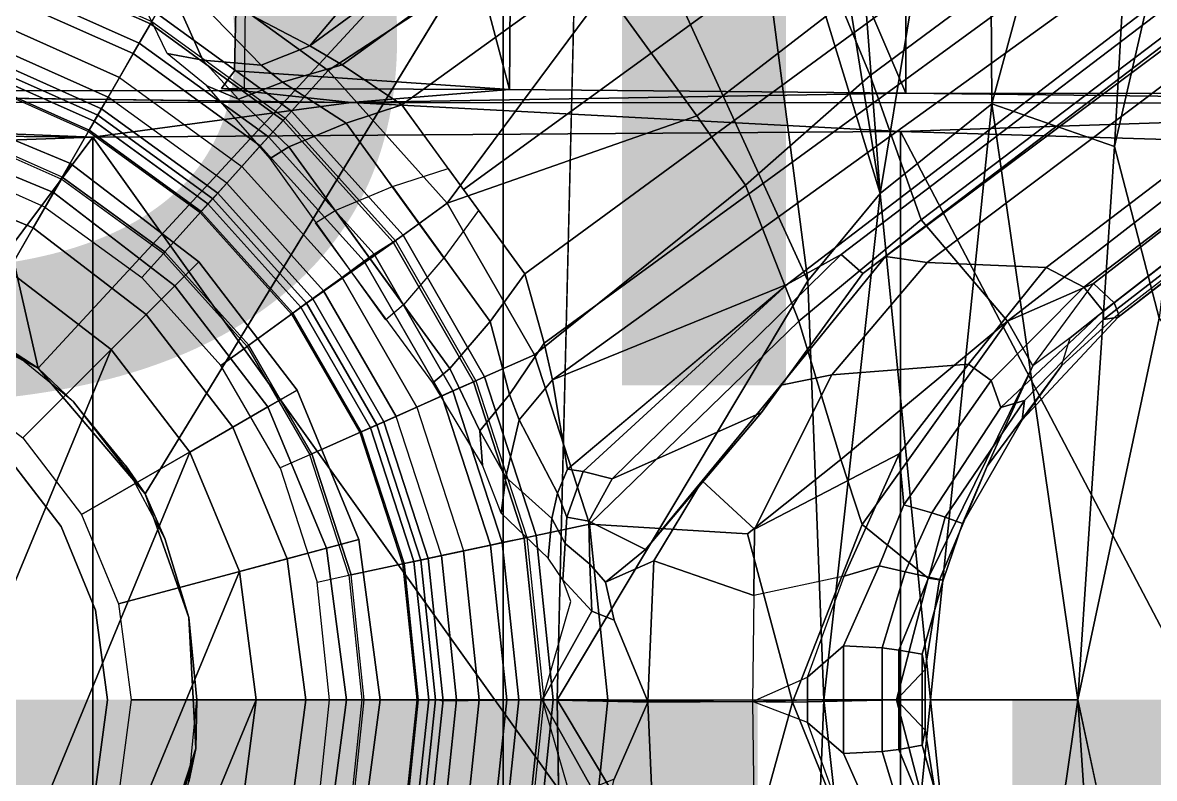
# Model space of a CAD drawing. Header units: inches. Extents: x -15.6 to 12, y -13.7 to 13.7.
# Drawn here: x 0.416 to 2.215, y -0.125 to 1.076 of the extents above; entities that cross this region are included whole.
import ezdxf

# ---------------------------------------------------------------- set-up
doc = ezdxf.new("R2010")
doc.units = ezdxf.units.IN
doc.header["$MEASUREMENT"] = 0
for name, color, linetype in [('SEAT-BASE', 5, 'Continuous'), ('SEAT-CHASSIS', 5, 'Continuous'), ('SEAT-FABRIC', 5, 'Continuous'), ('SEAT-FINISH', 7, 'Continuous'), ('SEAT-FRAME', 5, 'Continuous'), ('SEAT-OTHER', 7, 'Continuous'), ('SEAT-SHAFT', 5, 'Continuous')]:
    doc.layers.add(name, color=color, linetype=linetype)
doc.styles.get("Standard").update_dxf_attribs({"font": 'arial.ttf'})

msp = doc.modelspace()

# ---------------------------------------------------------------- linework, layer by layer
at = {"layer": 'SEAT-BASE'}
for points in [[(1.7169, 1.1045, 6.6862), (1.7632, 0.9924, 6.6746), (10.9221, 7.7762, 4.1776), (10.8603, 7.8897, 4.1833)], [(1.7632, 0.9924, 6.6746), (1.8442, 0.7627, 6.6264), (11.0112, 7.713, 4.1389), (10.9221, 7.7762, 4.1776)], [(1.9818, 0.6018, 6.5161), (10.6876, 7.3537, 4.2077), (11.0112, 7.713, 4.1389), (1.8442, 0.7627, 6.6264)], [(0.8726, 1.0395, 4.3018), (9.7813, 7.5593, 3.2423), (9.7976, 7.4295, 3.1616), (0.9238, 1.0093, 4.1832)], [(0.8726, 1.0395, 4.3018), (1.1323, 1.3477, 5.6622), (8.0726, 6.1332, 3.9879), (9.7813, 7.5593, 3.2423)], [(1.019, 0.9459, 4.119), (0.9238, 1.0093, 4.1832), (9.7976, 7.4295, 3.1616), (9.861, 7.3166, 3.1096)], [(1.9818, 0.6018, 6.5161), (2.1183, 0.6616, 6.4477), (9.3076, 6.2305, 4.5256), (10.6876, 7.3537, 4.2077)], [(1.019, 0.9459, 4.119), (9.861, 7.3166, 3.1096), (9.9373, 7.2199, 3.0957), (1.1167, 0.8113, 4.119)], [(1.1167, 0.8113, 4.119), (9.9373, 7.2199, 3.0957), (10.0057, 7.1175, 3.1096), (1.2144, 0.6768, 4.119)], [(1.2453, 0.5667, 4.1832), (1.2144, 0.6768, 4.119), (10.0057, 7.1175, 3.1096), (10.0935, 7.0222, 3.1616)], [(1.2453, 0.5667, 4.1832), (10.0935, 7.0222, 3.1616), (10.212, 6.9666, 3.2423), (1.2583, 0.5087, 4.3018)], [(1.6317, 0.6604, 5.6622), (1.2583, 0.5087, 4.3018), (10.212, 6.9666, 3.2423), (8.3276, 5.7822, 3.9879)], [(2.1513, 0.6307, 6.3972), (8.7499, 5.7517, 4.6397), (9.3076, 6.2305, 4.5256), (2.1183, 0.6616, 6.4477)], [(1.6317, 0.6604, 5.6622), (8.3276, 5.7822, 3.9879), (8.366, 5.7674, 4.1787), (1.7173, 0.7076, 5.8711)], [(1.7517, 0.6778, 6.004), (1.7173, 0.7076, 5.8711), (8.366, 5.7674, 4.1787), (8.4075, 5.7367, 4.297)], [(8.6059, 5.6101, 4.6557), (2.1583, 0.6136, 6.3529), (2.1513, 0.6307, 6.3972), (8.7499, 5.7517, 4.6397)], [(1.7517, 0.6778, 6.004), (8.4075, 5.7367, 4.297), (8.4414, 5.6689, 4.4046), (1.7875, 0.7046, 6.1381)], [(8.0081, 5.1187, 4.7721), (8.6059, 5.6101, 4.6557), (2.1583, 0.6136, 6.3529), (2.1578, 0.608, 6.3093)], [(8.0081, 5.1187, 4.7721), (2.1578, 0.608, 6.3093), (3.0891, 1.3343, 6.0373), (8.0983, 5.1877, 4.6757)], [(2.0432, 0.6869, 6.1669), (1.8538, 0.6949, 6.156), (7.4769, 4.922, 4.7054), (7.9302, 5.1715, 4.6181)], [(1.7875, 0.7046, 6.1381), (7.3701, 4.8696, 4.6837), (7.4769, 4.922, 4.7054), (1.8538, 0.6949, 6.156)], [(2.0432, 0.6869, 6.1669), (4.9867, 2.9292, 5.3925), (4.2064, 2.256, 5.633), (2.103, 0.6556, 6.1859)], [(2.1339, 0.6175, 6.2369), (2.103, 0.6556, 6.1859), (4.2064, 2.256, 5.633), (4.2704, 2.2773, 5.6397)], [(2.1339, 0.6175, 6.2369), (4.2704, 2.2773, 5.6397), (3.8737, 1.9525, 5.78), (2.1345, 0.6043, 6.26)], [(2.1345, 0.6043, 6.26), (3.8737, 1.9525, 5.78), (3.0891, 1.3343, 6.0373), (2.1578, 0.608, 6.3093)], [(0.6725, 1.1665, 6.8397), (0.9016, 1.0001, 6.8397), (1.2616, 1.2357, 6.7366), (1.0825, 1.3834, 6.7006)], [(1.1323, 1.3477, 5.6622), (0.8726, 1.0395, 4.3018), (0.7448, 1.1064, 5.494), (0.9386, 1.2271, 5.5781)], [(1.3426, 1.1283, 6.7516), (1.4879, 0.9283, 6.7516), (1.7169, 1.1045, 6.6862), (1.581, 1.2915, 6.6862)], [(1.2616, 1.2357, 6.7366), (0.9016, 1.0001, 6.8397), (1.0911, 0.7896, 6.8397), (1.3426, 1.1283, 6.7516)], [(0.3893, 1.1981, 6.9828), (0.3833, 1.1795, 7.0624), (0.6193, 1.0744, 7.0624), (0.6291, 1.0913, 6.9828)], [(0.5415, 0.9395, 1.5256), (0.3351, 1.0314, 1.5256), (0.3846, 1.1837, 6.1133), (0.6216, 1.0783, 6.1133)], [(0.3723, 1.1459, 8.0765), (0.6016, 1.0437, 8.0765), (0.6193, 1.0744, 7.0624), (0.3833, 1.1795, 7.0624)], [(0.6725, 1.1665, 6.8397), (0.6291, 1.0913, 6.9828), (0.8435, 0.9355, 6.9828), (0.9016, 1.0001, 6.8397)], [(0.3664, 1.1276, 8.1196), (0.592, 1.0271, 8.1196), (0.6016, 1.0437, 8.0765), (0.3723, 1.1459, 8.0765)], [(0.3529, 1.086, 8.1372), (0.5702, 0.9892, 8.1372), (0.592, 1.0271, 8.1196), (0.3664, 1.1276, 8.1196)], [(0.6457, 1.0275, 4.2123), (0.6008, 1.1208, 5.6198), (0.6624, 1.1068, 5.4814), (0.7024, 1.0167, 4.2595)], [(1.0911, 0.7896, 6.8397), (1.4879, 0.9283, 6.7516), (1.3426, 1.1283, 6.7516), (1.0911, 0.7896, 6.8397)], [(0.6624, 1.1068, 5.4814), (0.7035, 1.1029, 5.4975), (0.7955, 1.0088, 4.2842), (0.7024, 1.0167, 4.2595)], [(0.7448, 1.1064, 5.494), (0.8726, 1.0395, 4.3018), (0.7955, 1.0088, 4.2842), (0.7035, 1.1029, 5.4975)], [(1.5651, 0.818, 6.7366), (1.7632, 0.9924, 6.6746), (1.7169, 1.1045, 6.6862), (1.4879, 0.9283, 6.7516)], [(0.3529, 1.086, 8.1372), (0.3417, 1.0517, 8.1372), (0.5521, 0.958, 8.1372), (0.5702, 0.9892, 8.1372)], [(0.6291, 1.0913, 6.9828), (0.6193, 1.0744, 7.0624), (0.8304, 0.921, 7.0624), (0.8435, 0.9355, 6.9828)], [(0.8334, 0.9243, 6.1133), (0.7262, 0.8053, 1.5256), (0.5415, 0.9395, 1.5256), (0.6216, 1.0783, 6.1133)], [(0.6193, 1.0744, 7.0624), (0.6016, 1.0437, 8.0765), (0.8067, 0.8947, 8.0765), (0.8304, 0.921, 7.0624)], [(0.3417, 1.0517, 8.1372), (0.3257, 1.0104, 8.1188), (0.5299, 0.9195, 8.1188), (0.5521, 0.958, 8.1372)], [(0.592, 1.0271, 8.1196), (0.7939, 0.8805, 8.1196), (0.8067, 0.8947, 8.0765), (0.6016, 1.0437, 8.0765)], [(0.5415, 0.9395, 1.5256), (0.5355, 0.9291, 1.4987), (0.3314, 1.02, 1.4987), (0.3351, 1.0314, 1.5256)], [(0.5702, 0.9892, 8.1372), (0.7646, 0.8479, 8.1372), (0.7939, 0.8805, 8.1196), (0.592, 1.0271, 8.1196)], [(0.7595, 0.9547, 4.0753), (0.7089, 0.9758, 4.0743), (0.6457, 1.0275, 4.2123), (0.7024, 1.0167, 4.2595)], [(0.9238, 1.0093, 4.1832), (0.8293, 0.9819, 4.1852), (0.7955, 1.0088, 4.2842), (0.8726, 1.0395, 4.3018)], [(0.3257, 1.0104, 8.1188), (0.32, 0.9928, 8.0743), (0.5206, 0.9035, 8.0743), (0.5299, 0.9195, 8.1188)], [(0.5355, 0.9291, 1.4987), (0.5218, 0.9054, 1.4876), (0.323, 0.994, 1.4876), (0.3314, 1.02, 1.4987)], [(0.7024, 1.0167, 4.2595), (0.7955, 1.0088, 4.2842), (0.8293, 0.9819, 4.1852), (0.7595, 0.9547, 4.0753)], [(0.9303, 0.9167, 4.1108), (0.8293, 0.9819, 4.1852), (0.9238, 1.0093, 4.1832), (1.019, 0.9459, 4.119)], [(0.2963, 0.912, 1.4876), (0.323, 0.994, 1.4876), (0.5218, 0.9054, 1.4876), (0.4787, 0.8308, 1.4876)], [(0.9016, 1.0001, 6.8397), (0.8435, 0.9355, 6.9828), (1.0208, 0.7386, 6.9828), (1.0911, 0.7896, 6.8397)], [(1.5651, 0.818, 6.7366), (1.6502, 0.602, 6.7006), (1.8442, 0.7627, 6.6264), (1.7632, 0.9924, 6.6746)], [(0.5521, 0.958, 8.1372), (0.5702, 0.9892, 8.1372), (0.7646, 0.8479, 8.1372), (0.7405, 0.8212, 8.1372)], [(0.8094, 0.8603, 3.9611), (0.7089, 0.9758, 4.0743), (0.7595, 0.9547, 4.0753), (0.8392, 0.879, 4.0207)], [(0.8293, 0.9819, 4.1852), (0.9303, 0.9167, 4.1108), (0.8392, 0.879, 4.0207), (0.7595, 0.9547, 4.0753)], [(0.5521, 0.958, 8.1372), (0.5299, 0.9195, 8.1188), (0.7107, 0.7881, 8.1188), (0.7405, 0.8212, 8.1372)], [(0.7262, 0.8053, 1.5256), (0.7182, 0.7964, 1.4987), (0.5355, 0.9291, 1.4987), (0.5415, 0.9395, 1.5256)], [(0.8435, 0.9355, 6.9828), (0.8304, 0.921, 7.0624), (1.005, 0.7271, 7.0624), (1.0208, 0.7386, 6.9828)], [(0.9303, 0.9167, 4.1108), (1.019, 0.9459, 4.119), (1.141, 0.7779, 4.119), (1.0858, 0.7026, 4.1108)], [(0.5299, 0.9195, 8.1188), (0.5206, 0.9035, 8.0743), (0.6984, 0.7744, 8.0743), (0.7107, 0.7881, 8.1188)], [(0.7182, 0.7964, 1.4987), (0.6999, 0.776, 1.4876), (0.5218, 0.9054, 1.4876), (0.5355, 0.9291, 1.4987)], [(0.8773, 0.6374, 1.5256), (0.7262, 0.8053, 1.5256), (0.8334, 0.9243, 6.1133), (1.0086, 0.7297, 6.1133)], [(0.8067, 0.8947, 8.0765), (0.9747, 0.7082, 8.0765), (1.005, 0.7271, 7.0624), (0.8304, 0.921, 7.0624)], [(1.4879, 0.9283, 6.7516), (1.0911, 0.7896, 6.8397), (1.2297, 0.5484, 6.8397), (1.5651, 0.818, 6.7366)], [(0.2793, 0.8596, 1.6884), (0.2953, 0.9087, 1.6884), (0.477, 0.8278, 1.6884), (0.4512, 0.7831, 1.6884)], [(0.477, 0.8278, 1.6884), (0.4787, 0.8308, 1.4876), (0.2963, 0.912, 1.4876), (0.2953, 0.9087, 1.6884)], [(0.5218, 0.9054, 1.4876), (0.6999, 0.776, 1.4876), (0.6422, 0.712, 1.4876), (0.4787, 0.8308, 1.4876)], [(1.0218, 0.6276, 4.0207), (0.8392, 0.879, 4.0207), (0.9303, 0.9167, 4.1108), (1.0858, 0.7026, 4.1108)], [(0.7939, 0.8805, 8.1196), (0.9592, 0.6969, 8.1196), (0.9747, 0.7082, 8.0765), (0.8067, 0.8947, 8.0765)], [(0.7646, 0.8479, 8.1372), (0.9238, 0.6712, 8.1372), (0.9592, 0.6969, 8.1196), (0.7939, 0.8805, 8.1196)], [(0.8094, 0.8603, 3.9611), (0.8392, 0.879, 4.0207), (1.0218, 0.6276, 4.0207), (0.9934, 0.604, 3.9611)], [(0.7646, 0.8479, 8.1372), (0.7405, 0.8212, 8.1372), (0.8946, 0.65, 8.1372), (0.9238, 0.6712, 8.1372)], [(0.477, 0.8278, 1.6884), (0.4512, 0.7831, 1.6884), (0.6054, 0.6711, 1.6884), (0.6399, 0.7094, 1.6884)], [(0.6422, 0.712, 1.4876), (0.6399, 0.7094, 1.6884), (0.477, 0.8278, 1.6884), (0.4787, 0.8308, 1.4876)], [(1.0038, 0.8156, 4.1108), (1.0924, 0.8447, 4.119), (1.2144, 0.6768, 4.119), (1.1593, 0.6015, 4.1108)], [(0.7405, 0.8212, 8.1372), (0.7107, 0.7881, 8.1188), (0.8586, 0.6238, 8.1188), (0.8946, 0.65, 8.1372)], [(1.0038, 0.8156, 4.1108), (1.1593, 0.6015, 4.1108), (1.0953, 0.5265, 4.0207), (0.9127, 0.7779, 4.0207)], [(1.6502, 0.602, 6.7006), (1.5651, 0.818, 6.7366), (1.2297, 0.5484, 6.8397), (1.3172, 0.2791, 6.8397)], [(0.8676, 0.6304, 1.4987), (0.8455, 0.6143, 1.4876), (0.6999, 0.776, 1.4876), (0.7182, 0.7964, 1.4987)], [(0.8773, 0.6374, 1.5256), (0.8676, 0.6304, 1.4987), (0.7182, 0.7964, 1.4987), (0.7262, 0.8053, 1.5256)], [(0.6422, 0.712, 1.4876), (0.6999, 0.776, 1.4876), (0.8455, 0.6143, 1.4876), (0.7758, 0.5637, 1.4876)], [(0.7107, 0.7881, 8.1188), (0.6984, 0.7744, 8.0743), (0.8437, 0.613, 8.0743), (0.8586, 0.6238, 8.1188)], [(0.8814, 0.7581, 3.9611), (0.9127, 0.7779, 4.0207), (1.0953, 0.5265, 4.0207), (1.0683, 0.5039, 3.9611)], [(1.0911, 0.7896, 6.8397), (1.0208, 0.7386, 6.9828), (1.1504, 0.5131, 6.9828), (1.2297, 0.5484, 6.8397)], [(1.7165, 0.382, 6.6391), (1.9818, 0.6018, 6.5161), (1.8442, 0.7627, 6.6264), (1.6502, 0.602, 6.7006)], [(1.0208, 0.7386, 6.9828), (1.005, 0.7271, 7.0624), (1.1326, 0.5052, 7.0624), (1.1504, 0.5131, 6.9828)], [(1.0086, 0.7297, 6.1133), (1.1366, 0.507, 6.1133), (0.9903, 0.4418, 1.5256), (0.8773, 0.6374, 1.5256)], [(1.1326, 0.5052, 7.0624), (1.005, 0.7271, 7.0624), (0.9747, 0.7082, 8.0765), (1.1002, 0.4908, 8.0765)], [(0.6054, 0.6711, 1.6884), (0.6399, 0.7094, 1.6884), (0.773, 0.5616, 1.6884), (0.7313, 0.5313, 1.6884)], [(0.773, 0.5616, 1.6884), (0.7758, 0.5637, 1.4876), (0.6422, 0.712, 1.4876), (0.6399, 0.7094, 1.6884)], [(0.9747, 0.7082, 8.0765), (0.9592, 0.6969, 8.1196), (1.0827, 0.483, 8.1196), (1.1002, 0.4908, 8.0765)], [(1.6317, 0.6604, 5.6622), (1.7173, 0.7076, 5.8711), (1.3532, 0.3513, 6.0105), (1.3071, 0.3626, 5.7919)], [(1.3532, 0.3513, 6.0105), (1.7173, 0.7076, 5.8711), (1.7517, 0.6778, 6.004), (1.5904, 0.4564, 6.06)], [(1.6213, 0.4998, 6.1793), (1.5904, 0.4564, 6.06), (1.7517, 0.6778, 6.004), (1.7875, 0.7046, 6.1381)], [(1.6213, 0.4998, 6.1793), (1.7875, 0.7046, 6.1381), (1.8538, 0.6949, 6.156), (1.7024, 0.5165, 6.2079)], [(0.9592, 0.6969, 8.1196), (0.9238, 0.6712, 8.1372), (1.0427, 0.4652, 8.1372), (1.0827, 0.483, 8.1196)], [(1.7024, 0.5165, 6.2079), (1.8538, 0.6949, 6.156), (2.0432, 0.6869, 6.1669), (1.9199, 0.5337, 6.2066)], [(2.0432, 0.6869, 6.1669), (2.103, 0.6556, 6.1859), (1.9559, 0.5077, 6.2224), (1.9199, 0.5337, 6.2066)], [(0.9238, 0.6712, 8.1372), (0.8946, 0.65, 8.1372), (1.0098, 0.4505, 8.1372), (1.0427, 0.4652, 8.1372)], [(1.2144, 0.6768, 4.119), (1.2453, 0.5667, 4.1832), (1.1901, 0.4853, 4.1852), (1.1593, 0.6015, 4.1108)], [(0.8586, 0.6238, 8.1188), (0.9691, 0.4324, 8.1188), (1.0098, 0.4505, 8.1372), (0.8946, 0.65, 8.1372)], [(1.457, 0.5134, 5.5781), (1.2824, 0.3665, 5.494), (1.2583, 0.5087, 4.3018), (1.6317, 0.6604, 5.6622)], [(1.6317, 0.6604, 5.6622), (1.3071, 0.3626, 5.7919), (1.2824, 0.3665, 5.494)], [(2.103, 0.6556, 6.1859), (2.1339, 0.6175, 6.2369), (1.9711, 0.4644, 6.2577), (1.9559, 0.5077, 6.2224)], [(1.9818, 0.6018, 6.5161), (2.0217, 0.5306, 6.4607), (2.0217, 0.5306, 6.4607), (2.1183, 0.6616, 6.4477)], [(2.1513, 0.6307, 6.3972), (2.0814, 0.5752, 6.4283), (2.0217, 0.5306, 6.4607), (2.1183, 0.6616, 6.4477)], [(0.9793, 0.4369, 1.4987), (0.9543, 0.4258, 1.4876), (0.8455, 0.6143, 1.4876), (0.8676, 0.6304, 1.4987)], [(0.9903, 0.4418, 1.5256), (0.9793, 0.4369, 1.4987), (0.8676, 0.6304, 1.4987), (0.8773, 0.6374, 1.5256)], [(2.1513, 0.6307, 6.3972), (2.1583, 0.6136, 6.3529), (2.0675, 0.5306, 6.3943), (2.0814, 0.5752, 6.4283)], [(0.7758, 0.5637, 1.4876), (0.8455, 0.6143, 1.4876), (0.9543, 0.4258, 1.4876), (0.8756, 0.3908, 1.4876)], [(0.8437, 0.613, 8.0743), (0.9523, 0.4249, 8.0743), (0.9691, 0.4324, 8.1188), (0.8586, 0.6238, 8.1188)], [(1.9711, 0.4644, 6.2577), (2.1339, 0.6175, 6.2369), (2.1345, 0.6043, 6.26), (2.0086, 0.4756, 6.2874)], [(2.0052, 0.4449, 6.3341), (2.1578, 0.608, 6.3093), (2.1583, 0.6136, 6.3529), (2.0675, 0.5306, 6.3943)], [(1.1427, 0.4273, 4.0753), (1.0953, 0.5265, 4.0207), (1.1593, 0.6015, 4.1108), (1.1901, 0.4853, 4.1852)], [(1.6502, 0.602, 6.7006), (1.3172, 0.2791, 6.8397), (1.5686, 0.2637, 6.7098), (1.7165, 0.382, 6.6391)], [(1.7165, 0.382, 6.6391), (1.7507, 0.2788, 6.5979), (1.9818, 0.6018, 6.5161)], [(1.8553, 0.1934, 6.4886), (2.0217, 0.5306, 6.4607), (1.9818, 0.6018, 6.5161), (1.7507, 0.2788, 6.5979)], [(2.1345, 0.6043, 6.26), (2.1578, 0.608, 6.3093), (2.0052, 0.4449, 6.3341), (2.0086, 0.4756, 6.2874)], [(0.7313, 0.5313, 1.6884), (0.773, 0.5616, 1.6884), (0.8724, 0.3894, 1.6884), (0.8253, 0.3684, 1.6884)], [(0.8724, 0.3894, 1.6884), (0.8756, 0.3908, 1.4876), (0.7758, 0.5637, 1.4876), (0.773, 0.5616, 1.6884)], [(1.2583, 0.5087, 4.3018), (1.2053, 0.4448, 4.2842), (1.1901, 0.4853, 4.1852), (1.2453, 0.5667, 4.1832)], [(1.9494, 0.3715, 6.4353), (2.0675, 0.5306, 6.3943), (2.0814, 0.5752, 6.4283), (2.0217, 0.5306, 6.4607)], [(1.2297, 0.5484, 6.8397), (1.1504, 0.5131, 6.9828), (1.2323, 0.2611, 6.9828), (1.3172, 0.2791, 6.8397)], [(1.0953, 0.5265, 4.0207), (1.1427, 0.4273, 4.0753), (1.1471, 0.3727, 4.0743), (1.0683, 0.5039, 3.9611)], [(1.5797, 0.271, 6.2723), (1.7024, 0.5165, 6.2079), (1.9199, 0.5337, 6.2066), (1.8095, 0.3909, 6.2319)], [(1.8095, 0.3909, 6.2319), (1.9199, 0.5337, 6.2066), (1.9559, 0.5077, 6.2224), (1.8169, 0.3097, 6.2518)], [(1.8553, 0.1934, 6.4886), (1.8737, 0.1906, 6.449), (1.9494, 0.3715, 6.4353), (2.0217, 0.5306, 6.4607)], [(2.0052, 0.4449, 6.3341), (2.0675, 0.5306, 6.3943), (1.9494, 0.3715, 6.4353), (1.9103, 0.2803, 6.3617)], [(1.2175, 0.2579, 6.1133), (1.0608, 0.2246, 1.5256), (0.9903, 0.4418, 1.5256), (1.1366, 0.507, 6.1133)], [(1.1326, 0.5052, 7.0624), (1.1002, 0.4908, 8.0765), (1.1786, 0.2497, 8.0765), (1.2132, 0.257, 7.0624)], [(1.1504, 0.5131, 6.9828), (1.1326, 0.5052, 7.0624), (1.2132, 0.257, 7.0624), (1.2323, 0.2611, 6.9828)], [(1.2664, 0.3282, 5.4975), (1.2053, 0.4448, 4.2842), (1.2583, 0.5087, 4.3018), (1.2824, 0.3665, 5.494)], [(1.6213, 0.4998, 6.1793), (1.7024, 0.5165, 6.2079), (1.5797, 0.271, 6.2723), (1.4963, 0.3478, 6.2525)], [(1.8169, 0.3097, 6.2518), (1.9559, 0.5077, 6.2224), (1.9711, 0.4644, 6.2577), (1.8614, 0.2972, 6.2789)], [(1.1002, 0.4908, 8.0765), (1.0827, 0.483, 8.1196), (1.1598, 0.2457, 8.1196), (1.1786, 0.2497, 8.0765)], [(1.5904, 0.4564, 6.06), (1.6213, 0.4998, 6.1793), (1.4963, 0.3478, 6.2525), (1.406, 0.239, 6.181)], [(1.0827, 0.483, 8.1196), (1.0427, 0.4652, 8.1372), (1.117, 0.2366, 8.1372), (1.1598, 0.2457, 8.1196)], [(1.1427, 0.4273, 4.0753), (1.1901, 0.4853, 4.1852), (1.2053, 0.4448, 4.2842), (1.184, 0.3538, 4.2595)], [(1.9711, 0.4644, 6.2577), (2.0086, 0.4756, 6.2874), (1.8825, 0.2901, 6.2976), (1.8614, 0.2972, 6.2789)], [(1.8825, 0.2901, 6.2976), (2.0086, 0.4756, 6.2874), (2.0052, 0.4449, 6.3341), (1.9103, 0.2803, 6.3617)], [(0.9691, 0.4324, 8.1188), (1.0382, 0.2198, 8.1188), (1.0818, 0.2291, 8.1372), (1.0098, 0.4505, 8.1372)], [(1.0098, 0.4505, 8.1372), (1.0427, 0.4652, 8.1372), (1.117, 0.2366, 8.1372), (1.0818, 0.2291, 8.1372)], [(1.3532, 0.3513, 6.0105), (1.5904, 0.4564, 6.06), (1.406, 0.239, 6.181), (1.3164, 0.2839, 6.0349)], [(0.9523, 0.4249, 8.0743), (1.0201, 0.216, 8.0743), (1.0382, 0.2198, 8.1188), (0.9691, 0.4324, 8.1188)], [(1.0491, 0.2221, 1.4987), (1.0224, 0.2164, 1.4876), (0.9543, 0.4258, 1.4876), (0.9793, 0.4369, 1.4987)], [(1.0608, 0.2246, 1.5256), (1.0491, 0.2221, 1.4987), (0.9793, 0.4369, 1.4987), (0.9903, 0.4418, 1.5256)], [(1.184, 0.3538, 4.2595), (1.2053, 0.4448, 4.2842), (1.2664, 0.3282, 5.4975), (1.2573, 0.2879, 5.4814)], [(0.9381, 0.1985, 1.4876), (0.8756, 0.3908, 1.4876), (0.9543, 0.4258, 1.4876), (1.0224, 0.2164, 1.4876)], [(1.184, 0.3538, 4.2595), (1.1768, 0.2966, 4.2123), (1.1471, 0.3727, 4.0743), (1.1427, 0.4273, 4.0753)], [(0.8724, 0.3894, 1.6884), (0.8253, 0.3684, 1.6884), (0.8842, 0.1871, 1.6884), (0.9347, 0.1978, 1.6884)], [(0.9381, 0.1985, 1.4876), (0.9347, 0.1978, 1.6884), (0.8724, 0.3894, 1.6884), (0.8756, 0.3908, 1.4876)], [(1.6399, -0.0039, 6.6517), (1.7507, 0.2788, 6.5979), (1.7165, 0.382, 6.6391), (1.5686, 0.2637, 6.7098)], [(1.5797, 0.271, 6.2723), (1.8095, 0.3909, 6.2319), (1.7222, 0.1967, 6.2534), (1.5783, 0.1658, 6.2849)], [(1.8095, 0.3909, 6.2319), (1.8169, 0.3097, 6.2518), (1.7779, 0.213, 6.2593), (1.7222, 0.1967, 6.2534)], [(1.3071, 0.3626, 5.7919), (1.281, 0.2902, 5.8523), (1.2664, 0.3282, 5.4975), (1.2824, 0.3665, 5.494)], [(1.281, 0.2902, 5.8523), (1.3071, 0.3626, 5.7919), (1.3532, 0.3513, 6.0105), (1.3164, 0.2839, 6.0349)], [(1.8796, 0.1901, 6.3883), (1.9103, 0.2803, 6.3617), (1.9494, 0.3715, 6.4353), (1.8737, 0.1906, 6.449)], [(1.184, 0.3538, 4.2595), (1.2573, 0.2879, 5.4814), (1.2516, 0.225, 5.6198), (1.1768, 0.2966, 4.2123)], [(1.3426, 0.1869, 6.1505), (1.406, 0.239, 6.181), (1.4963, 0.3478, 6.2525), (1.4196, 0.2208, 6.2762)], [(1.4196, 0.2208, 6.2762), (1.4963, 0.3478, 6.2525), (1.5797, 0.271, 6.2723), (1.5783, 0.1658, 6.2849)], [(1.2785, 0.2485, 5.8813), (1.2573, 0.2879, 5.4814), (1.2664, 0.3282, 5.4975), (1.281, 0.2902, 5.8523)], [(1.8169, 0.3097, 6.2518), (1.8614, 0.2972, 6.2789), (1.8188, 0.2032, 6.2814), (1.7779, 0.213, 6.2593)], [(1.2785, 0.2485, 5.8813), (1.2747, 0.1905, 5.9592), (1.2516, 0.225, 5.6198), (1.2573, 0.2879, 5.4814)], [(1.281, 0.2902, 5.8523), (1.3164, 0.2839, 6.0349), (1.3175, 0.2153, 6.0887), (1.2785, 0.2485, 5.8813)], [(1.8188, 0.2032, 6.2814), (1.8614, 0.2972, 6.2789), (1.8825, 0.2901, 6.2976), (1.8567, 0.1951, 6.3212)], [(1.8825, 0.2901, 6.2976), (1.9103, 0.2803, 6.3617), (1.8796, 0.1901, 6.3883), (1.8567, 0.1951, 6.3212)], [(1.3172, 0.2791, 6.8397), (1.2323, 0.2611, 6.9828), (1.2597, 0, 6.9828), (1.3466, 0, 6.8397)], [(1.3426, 0.1869, 6.1505), (1.3175, 0.2153, 6.0887), (1.3164, 0.2839, 6.0349), (1.406, 0.239, 6.181)], [(1.6399, -0.0039, 6.6517), (1.5686, 0.2637, 6.7098), (1.3172, 0.2791, 6.8397), (1.3466, 0, 6.8397)], [(1.6399, -0.0039, 6.6517), (1.8054, 0, 6.5226), (1.8553, 0.1934, 6.4886), (1.7507, 0.2788, 6.5979)], [(1.2175, 0.2579, 6.1133), (1.2446, 0, 6.1133), (1.0847, -0.0025, 1.5256), (1.0608, 0.2246, 1.5256)], [(1.2402, 0, 7.0624), (1.2132, 0.257, 7.0624), (1.1786, 0.2497, 8.0765), (1.2048, 0, 8.0765)], [(1.2323, 0.2611, 6.9828), (1.2132, 0.257, 7.0624), (1.2402, 0, 7.0624), (1.2597, 0, 6.9828)], [(1.117, 0.2366, 8.1372), (1.0818, 0.2291, 8.1372), (1.1058, 0, 8.1372), (1.1419, 0, 8.1372)], [(1.1598, 0.2457, 8.1196), (1.117, 0.2366, 8.1372), (1.1419, 0, 8.1372), (1.1856, 0, 8.1196)], [(1.1786, 0.2497, 8.0765), (1.1598, 0.2457, 8.1196), (1.1856, 0, 8.1196), (1.2048, 0, 8.0765)], [(1.2747, 0.1905, 5.9592), (1.2785, 0.2485, 5.8813), (1.3175, 0.2153, 6.0887), (1.3211, 0.1408, 6.1233)], [(0.9381, 0.1985, 1.4876), (1.0224, 0.2164, 1.4876), (1.0451, 0, 1.4876), (0.959, 0, 1.4876)], [(1.0201, 0.216, 8.0743), (1.0428, 0, 8.0743), (1.0616, 0, 8.1188), (1.0382, 0.2198, 8.1188)], [(1.0725, 0, 1.4987), (1.0451, 0, 1.4876), (1.0224, 0.2164, 1.4876), (1.0491, 0.2221, 1.4987)], [(1.0382, 0.2198, 8.1188), (1.0616, 0, 8.1188), (1.1058, 0, 8.1372), (1.0818, 0.2291, 8.1372)], [(1.0847, -0.0025, 1.5256), (1.0725, 0, 1.4987), (1.0491, 0.2221, 1.4987), (1.0608, 0.2246, 1.5256)], [(1.3566, 0.1263, 6.1935), (1.3426, 0.1869, 6.1505), (1.4196, 0.2208, 6.2762), (1.4101, -0.0027, 6.3003)], [(1.4196, 0.2208, 6.2762), (1.5783, 0.1658, 6.2849), (1.5761, -0.0027, 6.2908), (1.4101, -0.0027, 6.3003)], [(0.9555, 0, 1.6884), (0.959, 0, 1.4876), (0.9381, 0.1985, 1.4876), (0.9347, 0.1978, 1.6884)], [(1.3566, 0.1263, 6.1935), (1.3211, 0.1408, 6.1233), (1.3175, 0.2153, 6.0887), (1.3426, 0.1869, 6.1505)], [(1.6638, 0.0361, 6.2657), (1.7222, 0.1967, 6.2534), (1.7779, 0.213, 6.2593), (1.721, 0.0856, 6.2618)], [(1.721, 0.0856, 6.2618), (1.7779, 0.213, 6.2593), (1.8188, 0.2032, 6.2814), (1.7826, 0.0824, 6.284)], [(1.8188, 0.2032, 6.2814), (1.8567, 0.1951, 6.3212), (1.8088, 0.079, 6.3048), (1.7826, 0.0824, 6.284)], [(0.8842, 0.1871, 1.6884), (0.9347, 0.1978, 1.6884), (0.9555, 0, 1.6884), (0.9039, 0, 1.6884)], [(1.2878, 0.1561, 6.0185), (1.2747, 0.1905, 5.9592), (1.3211, 0.1408, 6.1233), (1.2427, 0, 6.06)], [(1.7222, 0.1967, 6.2534), (1.5783, 0.1658, 6.2849), (1.5761, -0.0027, 6.2908), (1.6638, 0.0361, 6.2657)], [(1.8509, 0.0483, 6.4297), (1.8737, 0.1906, 6.449), (1.8553, 0.1934, 6.4886), (1.8054, 0, 6.5226)], [(1.8088, 0.079, 6.3048), (1.8567, 0.1951, 6.3212), (1.8796, 0.1901, 6.3883), (1.8459, 0.0723, 6.3664)], [(1.8796, 0.1901, 6.3883), (1.8737, 0.1906, 6.449), (1.8509, 0.0483, 6.4297), (1.8459, 0.0723, 6.3664)], [(1.2427, 0, 6.06), (1.3211, 0.1408, 6.1233), (1.3566, 0.1263, 6.1935), (1.4101, -0.0027, 6.3003)], [(1.6638, 0, 6.2657), (1.6638, 0.0361, 6.2657), (1.721, 0.0856, 6.2618), (1.721, 0, 6.2618)], [(1.7826, 0, 6.284), (1.721, 0, 6.2618), (1.721, 0.0856, 6.2618), (1.7826, 0.0824, 6.284)], [(1.7826, 0, 6.284), (1.7826, 0.0824, 6.284), (1.8088, 0.079, 6.3048), (1.8088, 0, 6.3048)], [(1.8459, 0, 6.3664), (1.8088, 0, 6.3048), (1.8088, 0.079, 6.3048), (1.8459, 0.0723, 6.3664)], [(1.8459, 0, 6.3664), (1.8459, 0.0723, 6.3664), (1.8509, 0.0483, 6.4297), (1.8509, 0, 6.4297)], [(1.6638, 0, 6.2657), (1.5761, -0.0027, 6.2908), (1.6638, 0.0361, 6.2657)], [(1.8054, 0, 6.5226), (1.8509, 0, 6.4297), (1.8509, 0.0483, 6.4297), (1.8054, 0, 6.5226)], [(0.9039, 0, 1.6884), (0.9555, 0, 1.6884), (0.9347, -0.1978, 1.6884), (0.8842, -0.1871, 1.6884)], [(0.9347, -0.1978, 1.6884), (0.9381, -0.1985, 1.4876), (0.959, 0, 1.4876), (0.9555, 0, 1.6884)], [(0.959, 0, 1.4876), (1.0451, 0, 1.4876), (1.0224, -0.2164, 1.4876), (0.9381, -0.1985, 1.4876)], [(1.0616, 0, 8.1188), (1.0428, 0, 8.0743), (1.0201, -0.216, 8.0743), (1.0382, -0.2198, 8.1188)], [(1.0491, -0.2221, 1.4987), (1.0224, -0.2164, 1.4876), (1.0451, 0, 1.4876), (1.0725, 0, 1.4987)], [(1.1058, 0, 8.1372), (1.0616, 0, 8.1188), (1.0382, -0.2198, 8.1188), (1.0818, -0.2291, 8.1372)], [(1.0608, -0.2246, 1.5256), (1.0491, -0.2221, 1.4987), (1.0725, 0, 1.4987), (1.0845, 0, 1.5256)], [(1.0608, -0.2246, 1.5256), (1.0845, 0, 1.5256), (1.2446, 0, 6.1133), (1.2175, -0.2579, 6.1133)], [(1.1419, 0, 8.1372), (1.1058, 0, 8.1372), (1.0818, -0.2291, 8.1372), (1.117, -0.2366, 8.1372)], [(1.1419, 0, 8.1372), (1.117, -0.2366, 8.1372), (1.1598, -0.2457, 8.1196), (1.1856, 0, 8.1196)], [(1.1856, 0, 8.1196), (1.1598, -0.2457, 8.1196), (1.1786, -0.2497, 8.0765), (1.2048, 0, 8.0765)], [(1.2048, 0, 8.0765), (1.1786, -0.2497, 8.0765), (1.2132, -0.257, 7.0624), (1.2402, 0, 7.0624)], [(1.2597, 0, 6.9828), (1.2402, 0, 7.0624), (1.2132, -0.257, 7.0624), (1.2323, -0.2611, 6.9828)], [(1.2323, -0.2611, 6.9828), (1.3172, -0.2791, 6.8397), (1.3466, 0, 6.8397), (1.2597, 0, 6.9828)], [(1.4101, -0.0039, 6.3003), (1.3566, -0.1263, 6.1935), (1.3211, -0.1408, 6.1233), (1.2427, 0, 6.06)], [(1.2427, 0, 6.06), (1.3211, -0.1408, 6.1233), (1.2747, -0.1905, 5.9592), (1.2878, -0.1561, 6.0185)], [(1.3466, 0, 6.8397), (1.3172, -0.2791, 6.8397), (1.5686, -0.2637, 6.7098), (1.6399, -0.0039, 6.6517)], [(1.6638, -0.0361, 6.2657), (1.6638, -0.0361, 6.2657), (1.5761, -0.0027, 6.2908), (1.6638, 0, 6.2657)], [(1.7507, -0.2788, 6.5979), (1.8553, -0.1934, 6.4886), (1.8054, 0, 6.5226), (1.6399, -0.0039, 6.6517)], [(1.721, 0, 6.2618), (1.721, -0.0856, 6.2618), (1.6638, -0.0361, 6.2657), (1.6638, 0, 6.2657)], [(1.7826, -0.0824, 6.284), (1.721, -0.0856, 6.2618), (1.721, 0, 6.2618), (1.7826, 0, 6.284)], [(1.8088, 0, 6.3048), (1.8088, -0.079, 6.3048), (1.7826, -0.0824, 6.284), (1.7826, 0, 6.284)], [(1.8054, 0, 6.5226), (1.8553, -0.1934, 6.4886), (1.8737, -0.1906, 6.449), (1.8509, -0.0483, 6.4297)], [(1.8054, 0, 6.5226), (1.8509, -0.0483, 6.4297), (1.8509, 0, 6.4297), (1.8054, 0, 6.5226)], [(1.8088, 0, 6.3048), (1.8459, 0, 6.3664), (1.8459, -0.0723, 6.3664), (1.8088, -0.079, 6.3048)], [(1.8509, 0, 6.4297), (1.8509, -0.0483, 6.4297), (1.8459, -0.0723, 6.3664), (1.8459, 0, 6.3664)], [(1.4101, -0.0039, 6.3003), (1.4196, -0.2208, 6.2762), (1.3426, -0.1869, 6.1505), (1.3566, -0.1263, 6.1935)], [(1.4101, -0.0039, 6.3003), (1.5761, -0.0027, 6.2908), (1.5783, -0.1658, 6.2849), (1.4196, -0.2208, 6.2762)], [(1.5686, -0.2637, 6.7098), (1.7165, -0.382, 6.6391), (1.7507, -0.2788, 6.5979), (1.6399, -0.0039, 6.6517)], [(1.6638, -0.0361, 6.2657), (1.5761, -0.0027, 6.2908), (1.5783, -0.1658, 6.2849), (1.7222, -0.1967, 6.2534)], [(1.721, -0.0856, 6.2618), (1.7779, -0.213, 6.2593), (1.7222, -0.1967, 6.2534), (1.6638, -0.0361, 6.2657)], [(1.8459, -0.0723, 6.3664), (1.8509, -0.0483, 6.4297), (1.8737, -0.1906, 6.449), (1.8796, -0.1901, 6.3883)], [(1.7826, -0.0824, 6.284), (1.8188, -0.2032, 6.2814), (1.7779, -0.213, 6.2593), (1.721, -0.0856, 6.2618)], [(1.7826, -0.0824, 6.284), (1.8088, -0.079, 6.3048), (1.8567, -0.1951, 6.3212), (1.8188, -0.2032, 6.2814)], [(1.8459, -0.0723, 6.3664), (1.8796, -0.1901, 6.3883), (1.8567, -0.1951, 6.3212), (1.8088, -0.079, 6.3048)]]:
    msp.add_3dface(points, dxfattribs=at)
at = {"layer": 'SEAT-CHASSIS'}
for points in [[(1.9569, 0.9474, 11.2976), (1.9511, 1.8438, 11.2381), (2.2076, 1.8712, 11.2494)], [(2.2076, 1.8712, 11.2494), (2.1517, 0.8793, 11.3075), (1.9569, 0.9474, 11.2976)], [(2.1517, 0.8793, 11.3075), (2.2076, 1.8712, 11.2494), (2.3749, 1.8518, 11.2975)], [(1.9511, 1.8438, 11.2381), (1.7793, 0.8046, 11.3277), (1.7017, 1.8149, 11.287)], [(1.9569, 0.9474, 11.2976), (1.7793, 0.8046, 11.3277), (1.9511, 1.8438, 11.2381)], [(2.1517, 0.8793, 11.3075), (2.3749, 1.8518, 11.2975), (2.2227, 0.6063, 11.3287)], [(1.7017, 1.8149, 11.287), (1.7793, 0.8046, 11.3277), (1.6379, 1.691, 11.3147)], [(1.5483, 1.5587, 11.3567), (1.6379, 1.691, 11.3147), (1.7793, 0.8046, 11.3277)], [(1.5483, 1.5587, 11.3567), (1.6644, 0.6658, 11.3576), (1.3014, 1.4588, 11.3595)], [(1.5483, 1.5587, 11.3567), (1.7793, 0.8046, 11.3277), (1.6644, 0.6658, 11.3576)], [(1.3014, 1.4588, 11.3595), (0.4409, 0.527, 11.3622), (0.2755, 1.2502, 11.3594)], [(0.6108, 0.3272, 11.3622), (0.4409, 0.527, 11.3622), (1.3014, 1.4588, 11.3595)], [(1.3014, 1.4588, 11.3595), (1.6644, 0.6658, 11.3576), (1.2658, 0, 11.3622)], [(0.2755, 1.2502, 11.3594), (0.4409, 0.527, 11.3622), (0.2074, 0.6466, 11.3622)], [(1.9569, 0.9474, 11.2976), (1.8595, 0, 11.3279), (1.7793, 0.8046, 11.3277)], [(2.0936, 0, 11.3184), (1.8595, 0, 11.3279), (1.9569, 0.9474, 11.2976)], [(2.0936, 0, 11.3184), (1.9569, 0.9474, 11.2976), (2.1517, 0.8793, 11.3075)], [(2.1517, 0.8793, 11.3075), (2.2227, 0.6063, 11.3287), (2.0936, 0, 11.3184)], [(1.6895, -0.0005, 11.3578), (1.6644, 0.6658, 11.3576), (1.7793, 0.8046, 11.3277)], [(1.8595, 0, 11.3279), (1.6895, -0.0005, 11.3578), (1.7793, 0.8046, 11.3277)], [(1.6644, 0.6658, 11.3576), (1.6895, -0.0005, 11.3578), (1.2658, 0, 11.3622)], [(0.4409, 0.527, 11.3622), (0.2797, 0.6183, 12.6434), (0.2074, 0.6466, 11.3622)], [(0.4409, 0.527, 11.3622), (0.3955, 0.5565, 12.6434), (0.2797, 0.6183, 12.6434)], [(0.4409, 0.527, 11.3622), (0.4969, 0.4733, 12.6434), (0.3955, 0.5565, 12.6434)], [(0.6108, 0.3272, 11.3622), (0.4969, 0.4733, 12.6434), (0.4409, 0.527, 11.3622)], [(0.6108, 0.3272, 11.3622), (0.5801, 0.3718, 12.6434), (0.4969, 0.4733, 12.6434)], [(0.6108, 0.3272, 11.3622), (0.642, 0.2561, 12.6434), (0.5801, 0.3718, 12.6434)], [(0.642, 0.2561, 12.6434), (0.6108, 0.3272, 11.3622), (0.6801, 0.1306, 11.3622)], [(0.6801, 0.1306, 11.3622), (0.6913, -0.0776, 11.3622), (0.6929, 0, 12.6434)], [(0.6801, -0.1306, 12.6434), (0.6929, 0, 12.6434), (0.6913, -0.0776, 11.3622)], [(1.2658, 0, 11.3622), (1.6895, 0.0005, 11.3578), (1.6644, -0.6658, 11.3576)], [(1.2658, 0, 11.3622), (1.6644, -0.6658, 11.3576), (1.2879, -1.4555, 11.3597)], [(1.7793, -0.8046, 11.3277), (1.6644, -0.6658, 11.3576), (1.6895, 0.0005, 11.3578)], [(1.7793, -0.8046, 11.3277), (1.6895, 0.0005, 11.3578), (1.8595, 0, 11.3279)], [(1.7793, -0.8046, 11.3277), (1.8595, 0, 11.3279), (1.9569, -0.9474, 11.2976)], [(1.9569, -0.9474, 11.2976), (1.8595, 0, 11.3279), (2.0936, 0, 11.3184)], [(2.1517, -0.8793, 11.3075), (1.9569, -0.9474, 11.2976), (2.0936, 0, 11.3184)], [(2.0936, 0, 11.3184), (2.2227, -0.6063, 11.3287), (2.1517, -0.8793, 11.3075)], [(0.6913, -0.0776, 11.3622), (0.6108, -0.3272, 11.3622), (0.642, -0.2561, 12.6434)], [(0.642, -0.2561, 12.6434), (0.6801, -0.1306, 12.6434), (0.6913, -0.0776, 11.3622)]]:
    msp.add_3dface(points, dxfattribs=at)
for points, invisible_edges in [([(1.3014, 1.4588, 11.3595), (1.2658, 0, 11.3622), (0.6108, 0.3272, 11.3622)], 2), ([(2.3323, 0.4546, 11.3571), (2.0936, 0, 11.3184), (2.2227, 0.6063, 11.3287)], 1), ([(2.2227, -0.6063, 11.3287), (2.0936, 0, 11.3184), (2.3323, 0.4546, 11.3571)], 2), ([(0.6108, 0.3272, 11.3622), (1.2658, 0, 11.3622), (0.6801, 0.1306, 11.3622)], 3), ([(0.6801, 0.1306, 11.3622), (0.6801, 0.1306, 12.6434), (0.642, 0.2561, 12.6434)], 1), ([(0.6801, 0.1306, 11.3622), (0.6929, 0, 12.6434), (0.6801, 0.1306, 12.6434)], 12), ([(0.6913, -0.0776, 11.3622), (0.6801, 0.1306, 11.3622), (1.2658, 0, 11.3622)], 14), ([(0.6108, -0.3272, 11.3622), (1.2658, 0, 11.3622), (1.2879, -1.4555, 11.3597)], 1), ([(0.6913, -0.0776, 11.3622), (1.2658, 0, 11.3622), (0.6108, -0.3272, 11.3622)], 3)]:
    msp.add_3dface(points, dxfattribs=dict(at, invisible_edges=invisible_edges))
at = {"layer": 'SEAT-FABRIC'}
for points in [[(0.1836, -9.0499, 18.896), (1.18, -9.0498, 18.9603), (1.18, 9.0498, 18.9603), (0.1836, 9.0499, 18.896)], [(3.7764, -8.9868, 19.0193), (3.7764, 8.9868, 19.0193), (1.18, 9.0498, 18.9603), (1.18, -9.0498, 18.9603)]]:
    msp.add_3dface(points, dxfattribs=at)
at = {"layer": 'SEAT-FRAME'}
for points in [[(2.0601, 3.7447, 14.3905), (1.8181, 2.3643, 14.4658), (2.7255, 0.9633, 14.4735)], [(3.4765, 3.7273, 14.2977), (2.0601, 3.7447, 14.3905), (2.7255, 0.9633, 14.4735)], [(0.7528, 0.9997, 14.166), (0.7855, 2.4927, 14.141), (0.7683, 0.968, 14.113), (0.7321, 0.9716, 14.1736)], [(0.7528, 0.9997, 14.166), (1.1898, 0.9699, 14.3792), (0.7855, 2.4927, 14.141)], [(1.2008, 2.4107, 14.339), (0.7855, 2.4927, 14.141), (1.1898, 0.9699, 14.3792)], [(1.1898, 0.9699, 14.3792), (1.8199, 0.964, 14.5115), (1.2008, 2.4107, 14.339)], [(1.8181, 2.3643, 14.4658), (1.2008, 2.4107, 14.339), (1.8199, 0.964, 14.5115)], [(2.7255, 0.9633, 14.4735), (1.8181, 2.3643, 14.4658), (1.8199, 0.964, 14.5115)], [(0.7528, 0.9997, 14.166), (0.7321, 0.9716, 14.1736), (1.1898, 0.9699, 14.3792)], [(0.9382, 0.9493, 14.6541), (1.1898, 0.9699, 14.3792), (0.7321, 0.9716, 14.1736)], [(0.9382, 0.9493, 14.6541), (-0.5143, 0.9676, 14.1051), (-0.8833, 0.9502, 14.5665)], [(0.9382, 0.9493, 14.6541), (1.8199, 0.964, 14.5115), (1.1898, 0.9699, 14.3792)], [(3.1551, 0.9481, 14.5603), (1.8199, 0.964, 14.5115), (0.9382, 0.9493, 14.6541)], [(1.8199, 0.964, 14.5115), (3.1551, 0.9481, 14.5603), (2.7255, 0.9633, 14.4735)], [(-0.8833, 0.9502, 14.5665), (0.5275, 0.8941, 14.7125), (0.9382, 0.9493, 14.6541)], [(0.5275, 0.8941, 14.7125), (-0.8833, 0.9502, 14.5665), (-0.6745, 0.9061, 14.6448)], [(1.8116, 0.9032, 14.6991), (0.9382, 0.9493, 14.6541), (0.5275, 0.8941, 14.7125)], [(3.1551, 0.9481, 14.5603), (0.9382, 0.9493, 14.6541), (1.8116, 0.9032, 14.6991)], [(3.1551, 0.9481, 14.5603), (1.8116, 0.9032, 14.6991), (2.7461, 0.875, 14.6528)], [(0.5275, 0.8941, 14.7125), (-0.6745, 0.9061, 14.6448), (-0.7752, 0.8484, 14.6452)], [(0.5275, 0.8941, 14.7125), (1.8116, -0.9032, 14.6991), (1.8116, 0.9032, 14.6991)], [(2.7461, -0.875, 14.6528), (1.8116, 0.9032, 14.6991), (1.8116, -0.9032, 14.6991)], [(2.7461, -0.875, 14.6528), (2.7461, 0.875, 14.6528), (1.8116, 0.9032, 14.6991)], [(-0.7752, -0.8484, 14.6452), (0.5275, -0.8941, 14.7125), (0.5275, 0.8941, 14.7125)], [(-0.7752, 0.8484, 14.6452), (-0.7752, -0.8484, 14.6452), (0.5275, 0.8941, 14.7125)], [(1.8116, -0.9032, 14.6991), (0.5275, 0.8941, 14.7125), (0.5275, -0.8941, 14.7125)]]:
    msp.add_3dface(points, dxfattribs=at)
at = {"layer": 'SEAT-FRAME', "invisible_edges": 1}
for points in [[(0.7321, 0.9716, 14.1736), (-0.5143, 0.9676, 14.1051), (0.9382, 0.9493, 14.6541)], [(-0.5143, 0.9676, 14.1051), (0.7321, 0.9716, 14.1736), (0.7683, 0.968, 14.113)]]:
    msp.add_3dface(points, dxfattribs=at)
at = {"layer": 'SEAT-SHAFT'}
for points in [[(0.2242, 0.8366, 8.2741), (0.4331, 0.7501, 8.2741), (0.4921, 0.8524, 8.1559), (0.2547, 0.9507, 8.1559)], [(0.2547, 0.9507, 8.0772), (0.4921, 0.8524, 8.0772), (0.4654, 0.8061, 2.4425), (0.2409, 0.8991, 2.4425)], [(0.2547, 0.9507, 8.1559), (0.4921, 0.8524, 8.1559), (0.4921, 0.8524, 8.0772), (0.2547, 0.9507, 8.0772)], [(0.2409, 0.8991, 2.4425), (0.4654, 0.8061, 2.4425), (0.3937, 0.6819, 1.9514), (0.2038, 0.7606, 1.9514)], [(0.4331, 0.7501, 8.2741), (0.6125, 0.6125, 8.2741), (0.696, 0.696, 8.1559), (0.4921, 0.8524, 8.1559)], [(0.4921, 0.8524, 8.0772), (0.696, 0.696, 8.0772), (0.6582, 0.6582, 2.4425), (0.4654, 0.8061, 2.4425)], [(0.4921, 0.8524, 8.1559), (0.696, 0.696, 8.1559), (0.696, 0.696, 8.0772), (0.4921, 0.8524, 8.0772)], [(0.1524, 0.5687, 8.2741), (0.2944, 0.5099, 8.2741), (0.4331, 0.7501, 8.2741), (0.2242, 0.8366, 8.2741)], [(0.4654, 0.8061, 2.4425), (0.6582, 0.6582, 2.4425), (0.5568, 0.5568, 1.9514), (0.3937, 0.6819, 1.9514)], [(0.2944, 0.5099, 8.2741), (0.4163, 0.4163, 8.2741), (0.6125, 0.6125, 8.2741), (0.4331, 0.7501, 8.2741)], [(0.6125, 0.6125, 8.2741), (0.7501, 0.4331, 8.2741), (0.8524, 0.4921, 8.1559), (0.696, 0.696, 8.1559)], [(0.696, 0.696, 8.0772), (0.8524, 0.4921, 8.0772), (0.8061, 0.4654, 2.4425), (0.6582, 0.6582, 2.4425)], [(0.696, 0.696, 8.1559), (0.8524, 0.4921, 8.1559), (0.8524, 0.4921, 8.0772), (0.696, 0.696, 8.0772)], [(0.3937, 0.6819, 0.715), (0.5568, 0.5568, 0.715), (0, -0.7874, 0.715), (-0.2038, -0.7606, 0.715)], [(0.3937, 0.6819, 1.9514), (0.5568, 0.5568, 1.9514), (0.5568, 0.5568, 0.715), (0.3937, 0.6819, 0.715)], [(0.6582, 0.6582, 2.4425), (0.8061, 0.4654, 2.4425), (0.6819, 0.3937, 1.9514), (0.5568, 0.5568, 1.9514)], [(0.4163, 0.4163, 8.2741), (0.5099, 0.2944, 8.2741), (0.7501, 0.4331, 8.2741), (0.6125, 0.6125, 8.2741)], [(0.6819, 0.3937, 0.715), (0.2038, -0.7606, 0.715), (0, -0.7874, 0.715), (0.5568, 0.5568, 0.715)], [(0.5568, 0.5568, 1.9514), (0.6819, 0.3937, 1.9514), (0.6819, 0.3937, 0.715), (0.5568, 0.5568, 0.715)], [(0.7501, 0.4331, 8.2741), (0.8366, 0.2242, 8.2741), (0.9507, 0.2547, 8.1559), (0.8524, 0.4921, 8.1559)], [(0.8524, 0.4921, 8.0772), (0.9507, 0.2547, 8.0772), (0.8991, 0.2409, 2.4425), (0.8061, 0.4654, 2.4425)], [(0.8524, 0.4921, 8.1559), (0.9507, 0.2547, 8.1559), (0.9507, 0.2547, 8.0772), (0.8524, 0.4921, 8.0772)], [(0.8061, 0.4654, 2.4425), (0.8991, 0.2409, 2.4425), (0.7606, 0.2038, 1.9514), (0.6819, 0.3937, 1.9514)], [(0.5099, 0.2944, 8.2741), (0.5687, 0.1524, 8.2741), (0.8366, 0.2242, 8.2741), (0.7501, 0.4331, 8.2741)], [(0.6819, 0.3937, 0.715), (0.7606, 0.2038, 0.715), (0.3937, -0.6819, 0.715), (0.2038, -0.7606, 0.715)], [(0.3896, 0.3896, 13.0509), (0.4772, 0.2755, 13.0509), (0.4772, 0.2755, 7.9178), (0.3896, 0.3896, 7.9178)], [(0.6819, 0.3937, 1.9514), (0.7606, 0.2038, 1.9514), (0.7606, 0.2038, 0.715), (0.6819, 0.3937, 0.715)], [(0.4772, 0.2755, 13.0509), (0.5322, 0.1426, 13.0509), (0.5322, 0.1426, 7.9178), (0.4772, 0.2755, 7.9178)], [(0.8366, 0.2242, 8.2741), (0.8661, 0, 8.2741), (0.9843, 0, 8.1559), (0.9507, 0.2547, 8.1559)], [(0.9507, 0.2547, 8.0772), (0.9843, 0, 8.0772), (0.9308, 0, 2.4425), (0.8991, 0.2409, 2.4425)], [(0.9507, 0.2547, 8.1559), (0.9843, 0, 8.1559), (0.9843, 0, 8.0772), (0.9507, 0.2547, 8.0772)], [(0.8991, 0.2409, 2.4425), (0.9308, 0, 2.4425), (0.7874, 0, 1.9514), (0.7606, 0.2038, 1.9514)], [(0.5687, 0.1524, 8.2741), (0.5888, 0, 8.2741), (0.8661, 0, 8.2741), (0.8366, 0.2242, 8.2741)], [(0.7874, 0, 0.715), (0.5568, -0.5568, 0.715), (0.3937, -0.6819, 0.715), (0.7606, 0.2038, 0.715)], [(0.7606, 0.2038, 1.9514), (0.7874, 0, 1.9514), (0.7874, 0, 0.715), (0.7606, 0.2038, 0.715)], [(0.5322, 0.1426, 13.0509), (0.551, 0, 13.0509), (0.551, 0, 7.9178), (0.5322, 0.1426, 7.9178)], [(0.551, 0, 13.0509), (0.5322, -0.1426, 13.0509), (0.5322, -0.1426, 7.9178), (0.551, 0, 7.9178)], [(0.7874, 0, 0.715), (0.7606, -0.2038, 0.715), (0.6819, -0.3937, 0.715), (0.5568, -0.5568, 0.715)], [(0.5888, 0, 8.2741), (0.5687, -0.1524, 8.2741), (0.8366, -0.2242, 8.2741), (0.8661, 0, 8.2741)], [(0.7874, 0, 1.9514), (0.7606, -0.2038, 1.9514), (0.7606, -0.2038, 0.715), (0.7874, 0, 0.715)], [(0.9308, 0, 2.4425), (0.8991, -0.2409, 2.4425), (0.7606, -0.2038, 1.9514), (0.7874, 0, 1.9514)], [(0.8661, 0, 8.2741), (0.8366, -0.2242, 8.2741), (0.9507, -0.2547, 8.1559), (0.9843, 0, 8.1559)], [(0.9843, 0, 8.0772), (0.9507, -0.2547, 8.0772), (0.8991, -0.2409, 2.4425), (0.9308, 0, 2.4425)], [(0.9843, 0, 8.1559), (0.9507, -0.2547, 8.1559), (0.9507, -0.2547, 8.0772), (0.9843, 0, 8.0772)]]:
    msp.add_3dface(points, dxfattribs=at)

# ---------------------------------------------------------------- texts
at = {"layer": 'SEAT-FINISH'}
msp.add_attdef('FINISH', (-6, 0.5), '', height=2, dxfattribs=at)
at = {"layer": 'SEAT-OTHER'}
msp.add_attdef('OTHER', (-6, -2), '', height=2, dxfattribs=at)

doc.saveas('drawing.dxf')
